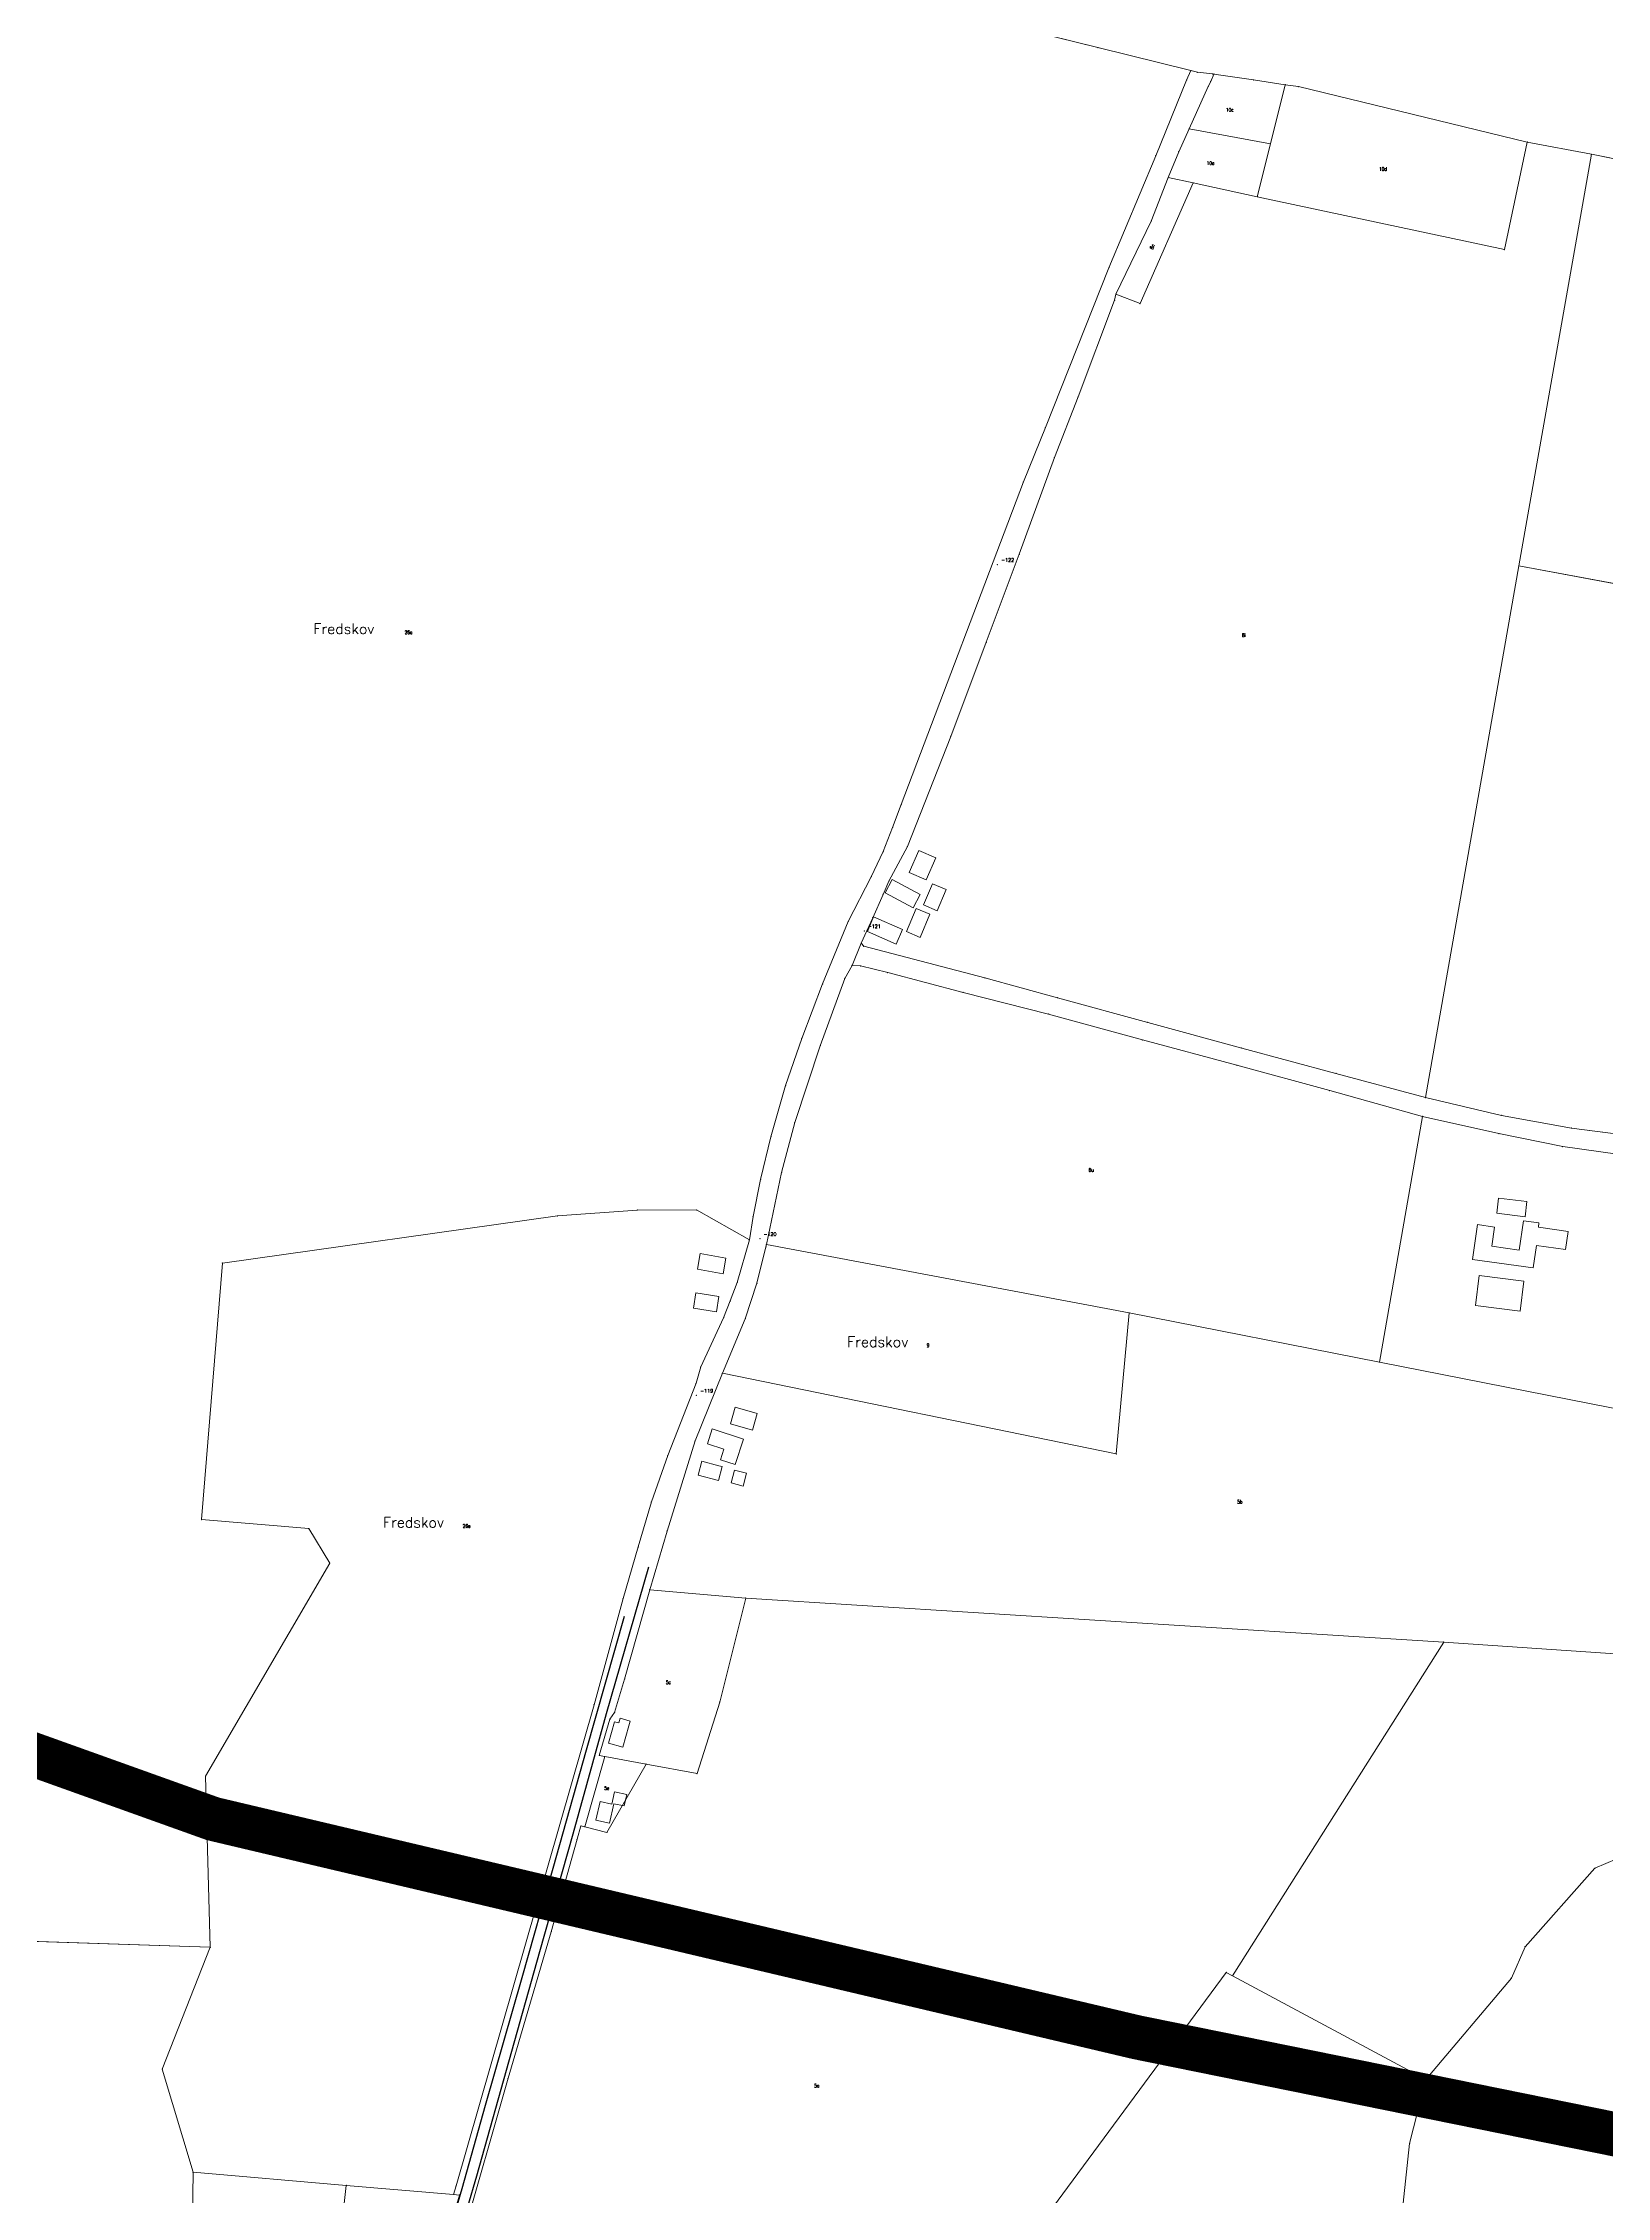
# Model space of a CAD drawing. Header units: millimetres. Extents: x 672113 to 680957, y 6130092 to 6137781.
# Drawn here: x 676635 to 677521, y 6133341 to 6134560 of the extents above; entities that cross this region are included whole.
import ezdxf

# ---------------------------------------------------------------- set-up
doc = ezdxf.new("R2010")
doc.units = ezdxf.units.MM
doc.header["$LTSCALE"] = 0.5
for name, color, linetype, lineweight in [('ADMN_GR', 1, 'Continuous', 5), ('bygning', 1, 'Continuous', 5), ('FREDSKOV', 1, 'Continuous', 5), ('FRSKOV_L', 1, 'Continuous', 5), ('MILJOE', 1, 'Continuous', 5), ('skel', 142, 'Continuous', 5), ('SKELKREDS', 1, 'Continuous', 5), ('SKELPKT', 1, 'Continuous', 5), ('SKOV_TEKST', 1, 'Continuous', 5), ('STORMFALD', 1, 'Continuous', 5)]:
    doc.layers.add(name, color=color, linetype=linetype, lineweight=lineweight)
doc.layers.add('FIKS_TEKST', color=6, linetype='Continuous', lineweight=5, plot=False)
doc.layers.add('FIKSPUNKT', color=1, linetype='Continuous', lineweight=5, plot=False)
for name, color, linetype in [('Forsyningsområde', 100, 'Continuous'), ('MATRNR', 12, 'Continuous'), ('Vej', 7, 'Continuous')]:
    doc.layers.add(name, color=color, linetype=linetype)
doc.styles.get("Standard").update_dxf_attribs({"font": 'romans.shx', "width": 0.75})

msp = doc.modelspace()

# ---------------------------------------------------------------- linework, layer by layer
at = {"layer": 'ADMN_GR', "color": 220}
for p, q in [((676843.8, 6134653.2), (677232.6, 6134557.1)), ((677285.3, 6134544.1), (677232.6, 6134557.1)), ((677289, 6134543.2), (677285.3, 6134544.1)), ((677297.5, 6134542.2), (677289, 6134543.2)), ((677298.3, 6134542.1), (677297.5, 6134542.2)), ((677320.8, 6134538.8), (677298.3, 6134542.1)), ((677338.7, 6134536.1), (677320.8, 6134538.8)), ((677346.1, 6134535), (677338.7, 6134536.1)), ((677475.7, 6134503.6), (677346.1, 6134535)), ((677512, 6134496.7), (677475.7, 6134503.6)), ((677640.2, 6134471), (677512, 6134496.7))]:
    msp.add_line(p, q, dxfattribs=at)
at = {"layer": 'bygning'}
for points in [[(677125.7, 6134090.2, 36.6), (677135.4, 6134086, 36.6), (677140.8, 6134098.5, 36.6), (677131.2, 6134102.7, 36.6)], [(677132, 6134077.8, 35.7), (677116.2, 6134086.3, 35.7), (677112.1, 6134078.7, 35.7), (677128, 6134070.2, 35.7)], [(677133.8, 6134071.8, 34.6), (677141.6, 6134068.5, 34.6), (677146.7, 6134080.5, 34.6), (677139, 6134083.8, 34.6)], [(677122, 6134058, 35.6), (677105.6, 6134065, 35.6), (677102.1, 6134056.7, 35.6), (677118.4, 6134049.7, 35.6)], [(677137.5, 6134066.6, 36.3), (677129.8, 6134069.8, 36.3), (677124.2, 6134056.7, 36.3), (677131.9, 6134053.4, 36.3)], [(677459.4, 6133905.9, 34.7), (677458.4, 6133897.3, 34.7), (677474.5, 6133895.3, 34.7), (677475.5, 6133903.9, 34.7)], [(677498.8, 6133887, 33.7), (677482, 6133889.4, 34), (677482.3, 6133891.8, 34), (677473.6, 6133893, 34.3), (677471.2, 6133876.4, 34.3), (677455.6, 6133878.6, 34.3), (677457.2, 6133889.5, 33.7), (677447.5, 6133890.9, 33.7), (677444.7, 6133871.2, 33.7), (677479.1, 6133866.4, 33.7), (677480.9, 6133879, 33.7), (677497.4, 6133876.7, 33.7)], [(677022, 6133871.8, 39), (677007.5, 6133874.5, 39), (677005.9, 6133865.6, 39), (677020.4, 6133863, 39)], [(677448.5, 6133862, 34.1), (677446.4, 6133845, 34.1), (677471.7, 6133841.9, 34.1), (677473.7, 6133858.9, 34.1)], [(677018, 6133850.2, 38.4), (677004.9, 6133852.3, 38.4), (677003.6, 6133843.5, 38.4), (677016.6, 6133841.5, 38.4)], [(677024.6, 6133778.1, 36.5), (677037, 6133774.6, 36.5), (677039.7, 6133784, 36.5), (677027.2, 6133787.5, 36.2)], [(677027.3, 6133755.1, 34.4), (677032, 6133769.5, 34.4), (677014.2, 6133775.2, 34.4), (677011.6, 6133766.8, 34.4), (677020.9, 6133763.8, 34.3), (677018.9, 6133757.8, 34.4)], [(677017.7, 6133746.1, 34.8), (677019.8, 6133754, 34.3), (677017.9, 6133754.4, 34.3), (677008.4, 6133756.9, 34.3), (677006.3, 6133749, 34.3)], [(677031.7, 6133742.9, 33.7), (677033.6, 6133750.1, 33.7), (677026.8, 6133751.9, 33.7), (677025, 6133744.7, 33.7)], [(676967.1, 6133607.2, 33.8), (676967.8, 6133609.9, 33.8), (676962.2, 6133611.5, 33.7), (676961.4, 6133608.8, 33.7), (676958.9, 6133609.5, 33.7), (676955.5, 6133597.4, 33.7), (676963.7, 6133595.1, 33.7)], [(676967.1, 6133607.2, 33.8), (676967.8, 6133609.9, 33.8), (676962.2, 6133611.5, 33.7), (676961.4, 6133608.8, 33.7), (676958.9, 6133609.5, 33.7), (676955.5, 6133597.4, 33.7), (676963.7, 6133595.1, 33.7)], [(676948.4, 6133553.8, 34), (676956.1, 6133552, 34), (676958.6, 6133563.1, 33.1), (676964.3, 6133561.8, 33.1), (676965.8, 6133568.3, 33.2), (676958.9, 6133569.9, 33.1), (676957.4, 6133562.9, 34), (676950.8, 6133564.4, 34)], [(676948.4, 6133553.8, 34), (676956.1, 6133552, 34), (676958.6, 6133563.1, 33.1), (676964.3, 6133561.8, 33.1), (676965.8, 6133568.3, 33.2), (676958.9, 6133569.9, 33.1), (676957.4, 6133562.9, 34), (676950.8, 6133564.4, 34)]]:
    msp.add_polyline3d(points, close=True, dxfattribs=at)
at = {"layer": 'FIKSPUNKT', "color": 6}
for p in [(677175.7, 6134264.5), (677100.3, 6134057.1), (677041.3, 6133883), (677005.3, 6133794.3)]:
    msp.add_point(p, dxfattribs=at)
at = {"layer": 'Forsyningsområde', "const_width": 25}
msp.add_lwpolyline([(677977.9, 6133284.2), (677254.5, 6133430.9), (676731.6, 6133554.5), (676494.5, 6133639.4), (676564.1, 6133850.7), (676575.3, 6134048), (676525.2, 6134178.6), (676447.3, 6134278.7), (676269.4, 6134323.1), (675946.8, 6134345.4), (675065.2, 6134348.1), (674679.8, 6134389.5), (672918.2, 6134525)], dxfattribs=at)
at = {"layer": 'FREDSKOV', "color": 7}
for points in [[(676388.1, 6133493.1), (676730, 6133481.8), (676727.4, 6133578.7), (676797.7, 6133699.3), (676785.8, 6133718.8), (676725.1, 6133723.9), (676736.9, 6133869.1), (676926.6, 6133895.8), (676971.8, 6133899.1), (677005.4, 6133899.2), (677035.3, 6133882.2), (677037.4, 6133895.5), (677041.6, 6133916.5), (677047.5, 6133940.6), (677055.8, 6133969.6), (677064.9, 6133996.3), (677076.7, 6134027.1), (677091.3, 6134062.5), (677104.3, 6134087.8), (677111.1, 6134102), (677116.4, 6134115.7), (677121.3, 6134128.6), (677190.4, 6134311.3), (677202.9, 6134342), (677238.8, 6134432.5), (677265.4, 6134495.9), (677282.8, 6134538.7), (677285.3, 6134544.1), (677232.6, 6134557.1), (676843.8, 6134653.2)], [(677526.5, 6133531.8), (677514, 6133526.6), (677474.5, 6133482.1), (677466.7, 6133464.4), (677418.3, 6133406.9), (677409.1, 6133370.7), (677403.6, 6133319.2), (677409, 6133182.6), (677407.1, 6133175.8), (677414.3, 6133037.3), (677424, 6133017), (677477, 6132906.5), (677516.1, 6132843.5), (677623.1, 6132775.9)]]:
    msp.add_lwpolyline(points, dxfattribs=at)
for points in [[(676702.8, 6133412.9), (676720.3, 6133354.5), (676807, 6133347), (676867.8, 6133341.9), (676869.2, 6133346.7), (676947.3, 6133619.1), (676963.8, 6133679.2), (676972.4, 6133708.4), (676979.8, 6133733.9), (676989.1, 6133760.1), (677005.1, 6133801.1), (677007.7, 6133810.3), (677020.7, 6133838.2), (677024.4, 6133847.7), (677028.4, 6133858.2), (677035.3, 6133882.2), (677005.4, 6133899.2), (676971.8, 6133899.1), (676926.6, 6133895.8), (676736.9, 6133869.1), (676725.1, 6133723.9), (676785.8, 6133718.8), (676797.7, 6133699.3), (676727.4, 6133578.7), (676730, 6133481.8)], [(677032.9, 6133837.6), (677020, 6133806.7), (677243, 6133761.1), (677250.4, 6133840.9), (677044.9, 6133879.7), (677044.6, 6133878.3), (677039.5, 6133857.7)], [(675857.6, 6133002.1), (675910.1, 6132992.9), (676088.6, 6132964.9), (676126.9, 6132971.1), (676194.1, 6132981.9), (676587.8, 6133045.3), (676619.1, 6133157.9), (676719.3, 6133275.9), (676720.3, 6133354.5), (676702.8, 6133412.9), (676730, 6133481.8), (676388.1, 6133493.1), (676333.9, 6133442.9), (676238, 6133353.8), (676141.9, 6133264.2), (676124.5, 6133248)]]:
    msp.add_lwpolyline(points, close=True, dxfattribs=at)
at = {"layer": 'FRSKOV_L', "color": 64, "true_color": 0x5fa000}
for p, q in [((677232.6, 6134557.1), (676843.8, 6134653.2)), ((677285.3, 6134544.1), (677232.6, 6134557.1)), ((677265.4, 6134495.9), (677282.8, 6134538.7)), ((677282.8, 6134538.7), (677285.3, 6134544.1)), ((677238.8, 6134432.5), (677265.4, 6134495.9)), ((677202.9, 6134342), (677238.8, 6134432.5)), ((677190.4, 6134311.3), (677202.9, 6134342)), ((677121.3, 6134128.6), (677190.4, 6134311.3)), ((677116.4, 6134115.7), (677121.3, 6134128.6)), ((677111.1, 6134102), (677116.4, 6134115.7)), ((677104.3, 6134087.8), (677111.1, 6134102)), ((677091.3, 6134062.5), (677104.3, 6134087.8)), ((677076.7, 6134027.1), (677091.3, 6134062.5)), ((677064.9, 6133996.3), (677076.7, 6134027.1)), ((677055.8, 6133969.6), (677064.9, 6133996.3)), ((677047.5, 6133940.6), (677055.8, 6133969.6)), ((677041.6, 6133916.5), (677047.5, 6133940.6)), ((677037.4, 6133895.5), (677041.6, 6133916.5)), ((676736.9, 6133869.1), (676926.6, 6133895.8)), ((676926.6, 6133895.8), (676736.9, 6133869.1)), ((676926.6, 6133895.8), (676971.8, 6133899.1)), ((676971.8, 6133899.1), (676926.6, 6133895.8)), ((676971.8, 6133899.1), (677005.4, 6133899.2)), ((677005.4, 6133899.2), (676971.8, 6133899.1)), ((677005.4, 6133899.2), (677035.3, 6133882.2)), ((677035.3, 6133882.2), (677005.4, 6133899.2)), ((677035.3, 6133882.2), (677037.4, 6133895.5)), ((677028.4, 6133858.2), (677035.3, 6133882.2)), ((677044.9, 6133879.7), (677044.6, 6133878.3)), ((677250.4, 6133840.9), (677044.9, 6133879.7)), ((676725.1, 6133723.9), (676736.9, 6133869.1)), ((676736.9, 6133869.1), (676725.1, 6133723.9)), ((677044.6, 6133878.3), (677039.5, 6133857.7)), ((677024.4, 6133847.7), (677028.4, 6133858.2)), ((677039.5, 6133857.7), (677032.9, 6133837.6)), ((677020.7, 6133838.2), (677024.4, 6133847.7)), ((677007.7, 6133810.3), (677020.7, 6133838.2)), ((677032.9, 6133837.6), (677020, 6133806.7)), ((677243, 6133761.1), (677250.4, 6133840.9)), ((677005.1, 6133801.1), (677007.7, 6133810.3)), ((677020, 6133806.7), (677243, 6133761.1)), ((676989.1, 6133760.1), (677005.1, 6133801.1)), ((676979.8, 6133733.9), (676989.1, 6133760.1)), ((676972.4, 6133708.4), (676979.8, 6133733.9)), ((676785.8, 6133718.8), (676725.1, 6133723.9)), ((676725.1, 6133723.9), (676785.8, 6133718.8)), ((676797.7, 6133699.3), (676785.8, 6133718.8)), ((676785.8, 6133718.8), (676797.7, 6133699.3)), ((676727.4, 6133578.7), (676797.7, 6133699.3)), ((676797.7, 6133699.3), (676727.4, 6133578.7)), ((676963.8, 6133679.2), (676972.4, 6133708.4)), ((676947.3, 6133619.1), (676963.8, 6133679.2)), ((676869.2, 6133346.7), (676947.3, 6133619.1)), ((676730, 6133481.8), (676727.4, 6133578.7)), ((676727.4, 6133578.7), (676730, 6133481.8)), ((677514, 6133526.6), (677474.5, 6133482.1)), ((677526.5, 6133531.8), (677514, 6133526.6)), ((676730, 6133481.8), (676388.1, 6133493.1)), ((676388.1, 6133493.1), (676730, 6133481.8)), ((676702.8, 6133412.9), (676730, 6133481.8)), ((676730, 6133481.8), (676702.8, 6133412.9)), ((677474.5, 6133482.1), (677466.7, 6133464.4)), ((677466.7, 6133464.4), (677418.3, 6133406.9)), ((676720.3, 6133354.5), (676702.8, 6133412.9)), ((676702.8, 6133412.9), (676720.3, 6133354.5)), ((677418.3, 6133406.9), (677409.1, 6133370.7)), ((677409.1, 6133370.7), (677403.6, 6133319.2)), ((676719.3, 6133275.9), (676720.3, 6133354.5)), ((676720.3, 6133354.5), (676807, 6133347)), ((676807, 6133347), (676867.8, 6133341.9)), ((676867.8, 6133341.9), (676869.2, 6133346.7))]:
    msp.add_line(p, q, dxfattribs=at)
at = {"layer": 'MILJOE', "color": 7}
for points in [[(677831.7, 6134411.5), (677827.9, 6134411.3), (677828.1, 6134428.3), (677651.3, 6134468.8), (677640.2, 6134471), (677512, 6134496.7), (677471, 6134263.7), (677610.7, 6134237.8), (677747.8, 6134205.1), (677793.5, 6134194.3)], [(677643.6, 6133932.7), (677687.3, 6133929.5), (677731.7, 6133926.5), (677771.5, 6133923.8), (677817.3, 6133920.7), (677858.5, 6133917.8), (677889.9, 6133915.3), (677906.1, 6134045.1), (677728, 6134090.7), (677747.8, 6134205.1), (677610.7, 6134237.8), (677471, 6134263.7), (677418.1, 6133962.8), (677461.2, 6133952.7), (677500.7, 6133945.5), (677547.7, 6133939.5), (677600.6, 6133935.6)]]:
    msp.add_lwpolyline(points, close=True, dxfattribs=at)
at = {"layer": 'skel', "color": 40}
for p, q in [((677282.8, 6134538.7), (677265.4, 6134495.9)), ((677285.3, 6134544.1), (677282.8, 6134538.7)), ((677296.5, 6134538), (677295.1, 6134535.1)), ((677298.3, 6134542.1), (677296.5, 6134538)), ((677295.1, 6134535.1), (677284.2, 6134511.1)), ((677338.7, 6134536.1), (677330.3, 6134502.7)), ((677284.2, 6134511.1), (677278.4, 6134498.2)), ((677330.3, 6134502.7), (677284.2, 6134511.1)), ((677330.3, 6134502.7), (677322.8, 6134472.7)), ((677475.7, 6134503.6), (677462.8, 6134442.8)), ((677265.4, 6134495.9), (677238.8, 6134432.5)), ((677278.4, 6134498.2), (677272.4, 6134483.5)), ((677471, 6134263.7), (677512, 6134496.7)), ((677286.6, 6134480.5), (677256.5, 6134412.2)), ((677272.4, 6134483.5), (677262.8, 6134458.9)), ((677286.6, 6134480.5), (677272.4, 6134483.5)), ((677322.8, 6134472.7), (677286.6, 6134480.5)), ((677462.8, 6134442.8), (677322.8, 6134472.7)), ((677262.8, 6134458.9), (677242.8, 6134417.6)), ((677202.9, 6134342), (677238.8, 6134432.5)), ((677242.8, 6134417.6), (677242.1, 6134414.1)), ((677256.5, 6134412.2), (677242.8, 6134417.6)), ((677242.1, 6134414.1), (677221.4, 6134359.4)), ((677221.4, 6134359.4), (677208, 6134325)), ((677190.4, 6134311.3), (677202.9, 6134342)), ((677208, 6134325), (677188.1, 6134270.3)), ((677190.4, 6134311.3), (677121.3, 6134128.6)), ((677188.1, 6134270.3), (677169.4, 6134220.5)), ((677418.1, 6133962.8), (677471, 6134263.7)), ((677610.7, 6134237.8), (677471, 6134263.7)), ((677149.3, 6134167.2), (677169.4, 6134220.5)), ((677124.8, 6134104.9), (677149.3, 6134167.2)), ((677121.3, 6134128.6), (677116.4, 6134115.7)), ((677116.4, 6134115.7), (677111.1, 6134102)), ((677111.1, 6134102), (677104.3, 6134087.8)), ((677114.3, 6134085.3), (677124.8, 6134104.9)), ((677104.3, 6134087.8), (677091.3, 6134062.5)), ((677105.1, 6134064.6), (677111, 6134077.8)), ((677111, 6134077.8), (677114.3, 6134085.3)), ((677091.3, 6134062.5), (677076.7, 6134027.1)), ((677105.1, 6134064.6), (677101.8, 6134057.1)), ((677098.6, 6134050.1), (677101.8, 6134057.1)), ((677093.4, 6134037.6), (677098.6, 6134050.1)), ((677100, 6134048.4), (677098.6, 6134050.1)), ((677168.6, 6134030.5), (677100, 6134048.4)), ((677076.7, 6134027.1), (677064.9, 6133996.3)), ((677075.4, 6133992.1), (677089.3, 6134030.2)), ((677089.3, 6134030.2), (677093.4, 6134037.6)), ((677093.4, 6134037.6), (677098.2, 6134037.3)), ((677098.2, 6134037.3), (677113.6, 6134033.5)), ((677113.6, 6134033.5), (677156.3, 6134022.3)), ((677168.6, 6134030.5), (677209.7, 6134019.3)), ((677204.7, 6134010), (677156.3, 6134022.3)), ((677209.7, 6134019.3), (677260.8, 6134005.3)), ((677257.8, 6133995.4), (677204.7, 6134010)), ((677260.8, 6134005.3), (677314.1, 6133990.8)), ((677064.9, 6133996.3), (677055.8, 6133969.6)), ((677061, 6133948.6), (677075.4, 6133992.1)), ((677311.3, 6133981.1), (677257.8, 6133995.4)), ((677314.1, 6133990.8), (677367.4, 6133976.5)), ((677363.9, 6133966.7), (677311.3, 6133981.1)), ((677055.8, 6133969.6), (677047.5, 6133940.6)), ((677363.9, 6133966.7), (677416.4, 6133952.1)), ((677367.4, 6133976.5), (677418.1, 6133962.8)), ((677418.1, 6133962.8), (677461.2, 6133952.7)), ((677461.2, 6133952.7), (677500.7, 6133945.5)), ((677047.5, 6133940.6), (677041.6, 6133916.5)), ((677053.5, 6133920.3), (677061, 6133948.6)), ((677392, 6133813.1), (677416.4, 6133952.1)), ((677459.7, 6133942.4), (677416.4, 6133952.1)), ((677495.8, 6133935), (677459.7, 6133942.4)), ((677500.7, 6133945.5), (677547.7, 6133939.5)), ((677526.9, 6133930.7), (677495.8, 6133935)), ((677041.6, 6133916.5), (677037.4, 6133895.5)), ((677044.9, 6133879.7), (677053.5, 6133920.3)), ((676926.6, 6133895.8), (676736.9, 6133869.1)), ((676971.8, 6133899.1), (676926.6, 6133895.8)), ((677005.4, 6133899.2), (676971.8, 6133899.1)), ((677035.3, 6133882.2), (677005.4, 6133899.2)), ((677037.4, 6133895.5), (677035.3, 6133882.2)), ((677035.3, 6133882.2), (677028.4, 6133858.2)), ((677044.6, 6133878.3), (677044.9, 6133879.7)), ((677250.4, 6133840.9), (677044.9, 6133879.7)), ((676736.9, 6133869.1), (676725.1, 6133723.9)), ((677039.5, 6133857.7), (677044.6, 6133878.3)), ((677028.4, 6133858.2), (677024.4, 6133847.7)), ((677032.9, 6133837.6), (677039.5, 6133857.7)), ((677024.4, 6133847.7), (677020.7, 6133838.2)), ((677020.7, 6133838.2), (677007.7, 6133810.3)), ((677020, 6133806.7), (677032.9, 6133837.6)), ((677243, 6133761.1), (677250.4, 6133840.9)), ((677392, 6133813.1), (677250.4, 6133840.9)), ((677004.5, 6133768.4), (677020, 6133806.7)), ((677007.7, 6133810.3), (677005.1, 6133801.1)), ((677020, 6133806.7), (677243, 6133761.1)), ((677645.8, 6133762.9), (677392, 6133813.1)), ((676989.1, 6133760.1), (677005.1, 6133801.1)), ((676979.8, 6133733.9), (676989.1, 6133760.1)), ((677004.5, 6133768.4), (676988.7, 6133717.4)), ((676972.4, 6133708.4), (676979.8, 6133733.9)), ((676725.1, 6133723.9), (676785.8, 6133718.8)), ((676785.8, 6133718.8), (676797.7, 6133699.3)), ((676988.7, 6133717.4), (676978.9, 6133684.2)), ((676797.7, 6133699.3), (676727.4, 6133578.7)), ((676963.8, 6133679.2), (676972.4, 6133708.4)), ((676947.3, 6133619.1), (676963.8, 6133679.2)), ((676978.9, 6133684.2), (676964.6, 6133633.6)), ((677033.2, 6133679.5), (676978.9, 6133684.2)), ((677033.2, 6133679.5), (677018.5, 6133620.6)), ((677428.4, 6133654.6), (677033.2, 6133679.5)), ((677428.4, 6133654.6), (677308.9, 6133465.7)), ((677525.5, 6133648), (677428.4, 6133654.6)), ((676964.6, 6133633.6), (676959, 6133614.8)), ((676869.2, 6133346.7), (676947.3, 6133619.1)), ((676959, 6133614.8), (676956.3, 6133610.9)), ((677018.5, 6133620.6), (677005.7, 6133580.1)), ((676956.3, 6133610.9), (676950.3, 6133590.4)), ((676953.4, 6133589.8), (676942.1, 6133550)), ((676953.4, 6133589.8), (676950.3, 6133590.4)), ((676976.8, 6133585.5), (676953.4, 6133589.8)), ((676727.4, 6133578.7), (676730, 6133481.8)), ((676976.8, 6133585.5), (676954.6, 6133546.8)), ((677005.7, 6133580.1), (676976.8, 6133585.5)), ((676939.9, 6133550.5), (676937.7, 6133543)), ((676942.1, 6133550), (676939.9, 6133550.5)), ((676937.7, 6133543), (676923.1, 6133490.6)), ((676954.6, 6133546.8), (676942.1, 6133550)), ((677514, 6133526.6), (677474.5, 6133482.1)), ((677526.5, 6133531.8), (677514, 6133526.6)), ((676730, 6133481.8), (676388.1, 6133493.1)), ((676923.1, 6133490.6), (676898.7, 6133407.7)), ((676730, 6133481.8), (676702.8, 6133412.9)), ((677474.5, 6133482.1), (677466.7, 6133464.4)), ((677305.3, 6133467.6), (677060.9, 6133136.9)), ((677308.9, 6133465.7), (677305.3, 6133467.6)), ((677418.3, 6133406.9), (677308.9, 6133465.7)), ((677466.7, 6133464.4), (677418.3, 6133406.9)), ((676702.8, 6133412.9), (676720.3, 6133354.5)), ((676898.7, 6133407.7), (676872.5, 6133316)), ((677418.3, 6133406.9), (677409.1, 6133370.7)), ((677409.1, 6133370.7), (677403.6, 6133319.2)), ((676720.3, 6133354.5), (676719.3, 6133275.9)), ((676807, 6133347), (676720.3, 6133354.5)), ((676804.6, 6133324.7), (676807, 6133347)), ((676867.8, 6133341.9), (676807, 6133347)), ((676869.2, 6133346.7), (676867.8, 6133341.9)), ((676871.1, 6133341.6), (676864.3, 6133318.6)), ((676867.8, 6133341.9), (676871.1, 6133341.6))]:
    msp.add_line(p, q, dxfattribs=at)
at = {"layer": 'SKELKREDS', "color": 250, "true_color": 0x333333}
for p in [(677282.8, 6134538.7), (677265.4, 6134495.9), (677238.8, 6134432.5), (677242.1, 6134414.1), (677221.4, 6134359.4), (677202.9, 6134342), (677208, 6134325), (677190.4, 6134311.3), (677188.1, 6134270.3), (677169.4, 6134220.5), (677149.3, 6134167.2), (677124.8, 6134104.9), (677111, 6134077.8), (677114.3, 6134085.3), (677105.1, 6134064.6), (677101.8, 6134057.1), (677076.7, 6134027.1), (677089.3, 6134030.2), (677093.4, 6134037.6), (677098.2, 6134037.3), (677113.6, 6134033.5), (677064.9, 6133996.3), (677075.4, 6133992.1), (677055.8, 6133969.6), (677047.5, 6133940.6), (677061, 6133948.6), (677041.6, 6133916.5), (677053.5, 6133920.3), (677037.4, 6133895.5), (677035.3, 6133882.2), (677044.6, 6133878.3), (677028.4, 6133858.2), (677039.5, 6133857.7), (677032.9, 6133837.6), (677020, 6133806.7), (677005.1, 6133801.1), (676989.1, 6133760.1), (677004.5, 6133768.4), (676979.8, 6133733.9), (676988.7, 6133717.4), (676972.4, 6133708.4), (676963.8, 6133679.2), (676978.9, 6133684.2), (676964.6, 6133633.6), (676947.3, 6133619.1), (676959, 6133614.8), (676956.3, 6133610.9), (676950.3, 6133590.4), (676939.9, 6133550.5), (676937.7, 6133543), (676923.1, 6133490.6), (676898.7, 6133407.7), (676869.2, 6133346.7)]:
    msp.add_point(p, dxfattribs=at)
at = {"layer": 'SKELPKT', "color": 253, "true_color": 0x999999}
for p in [(677232.6, 6134557.1), (677285.3, 6134544.1), (677289, 6134543.2), (677296.5, 6134538), (677297.5, 6134542.2), (677298.3, 6134542.1), (677320.8, 6134538.8), (677295.1, 6134535.1), (677338.7, 6134536.1), (677346.1, 6134535), (677284.2, 6134511.1), (677330.3, 6134502.7), (677475.7, 6134503.6), (677278.4, 6134498.2), (677512, 6134496.7), (677272.4, 6134483.5), (677286.6, 6134480.5), (677322.8, 6134472.7), (677262.8, 6134458.9), (677462.8, 6134442.8), (677242.8, 6134417.6), (677256.5, 6134412.2), (677471, 6134263.7), (677121.3, 6134128.6), (677116.4, 6134115.7), (677111.1, 6134102), (677104.3, 6134087.8), (677091.3, 6134062.5), (677098.6, 6134050.1), (677100, 6134048.4), (677168.6, 6134030.5), (677156.3, 6134022.3), (677209.7, 6134019.3), (677204.7, 6134010), (677260.8, 6134005.3), (677257.8, 6133995.4), (677314.1, 6133990.8), (677311.3, 6133981.1), (677363.9, 6133966.7), (677367.4, 6133976.5), (677418.1, 6133962.8), (677461.2, 6133952.7), (677416.4, 6133952.1), (677459.7, 6133942.4), (677500.7, 6133945.5), (677495.8, 6133935), (676926.6, 6133895.8), (676971.8, 6133899.1), (677005.4, 6133899.2), (677044.9, 6133879.7), (676736.9, 6133869.1), (677024.4, 6133847.7), (677020.7, 6133838.2), (677250.4, 6133840.9), (677007.7, 6133810.3), (677392, 6133813.1), (677243, 6133761.1), (676725.1, 6133723.9), (676785.8, 6133718.8), (676797.7, 6133699.3), (677033.2, 6133679.5), (677428.4, 6133654.6), (677018.5, 6133620.6), (676953.4, 6133589.8), (676727.4, 6133578.7), (676976.8, 6133585.5), (677005.7, 6133580.1), (676942.1, 6133550), (676954.6, 6133546.8), (677514, 6133526.6), (676730, 6133481.8), (677474.5, 6133482.1), (677305.3, 6133467.6), (677308.9, 6133465.7), (677466.7, 6133464.4), (676702.8, 6133412.9), (677418.3, 6133406.9), (677409.1, 6133370.7), (676720.3, 6133354.5), (676807, 6133347), (676867.8, 6133341.9), (676871.1, 6133341.6)]:
    msp.add_point(p, dxfattribs=at)
at = {"layer": 'STORMFALD', "color": 7}
msp.add_lwpolyline([(676388.1, 6133493.1), (676730, 6133481.8), (676727.4, 6133578.7), (676797.7, 6133699.3), (676785.8, 6133718.8), (676725.1, 6133723.9), (676736.9, 6133869.1), (676926.6, 6133895.8), (676971.8, 6133899.1), (677005.4, 6133899.2), (677035.3, 6133882.2), (677037.4, 6133895.5), (677041.6, 6133916.5), (677047.5, 6133940.6), (677055.8, 6133969.6), (677064.9, 6133996.3), (677076.7, 6134027.1), (677091.3, 6134062.5), (677104.3, 6134087.8), (677111.1, 6134102), (677116.4, 6134115.7), (677121.3, 6134128.6), (677190.4, 6134311.3), (677202.9, 6134342), (677238.8, 6134432.5), (677265.4, 6134495.9), (677282.8, 6134538.7), (677285.3, 6134544.1), (677232.6, 6134557.1), (676843.8, 6134653.2)], dxfattribs=at)
msp.add_lwpolyline([(676388.1, 6133493.1), (676730, 6133481.8), (676727.4, 6133578.7), (676797.7, 6133699.3), (676785.8, 6133718.8), (676725.1, 6133723.9), (676736.9, 6133869.1), (676926.6, 6133895.8), (676971.8, 6133899.1), (677005.4, 6133899.2), (677035.3, 6133882.2), (677037.4, 6133895.5), (677041.6, 6133916.5), (677047.5, 6133940.6), (677055.8, 6133969.6), (677064.9, 6133996.3), (677076.7, 6134027.1), (677091.3, 6134062.5), (677104.3, 6134087.8), (677111.1, 6134102), (677116.4, 6134115.7), (677121.3, 6134128.6), (677190.4, 6134311.3), (677202.9, 6134342), (677238.8, 6134432.5), (677265.4, 6134495.9), (677282.8, 6134538.7), (677285.3, 6134544.1), (677232.6, 6134557.1), (676843.8, 6134653.2)], dxfattribs=at)
for points in [[(676730, 6133481.8), (676702.8, 6133412.9), (676720.3, 6133354.5), (676807, 6133347), (676867.8, 6133341.9), (676869.2, 6133346.7), (676947.3, 6133619.1), (676963.8, 6133679.2), (676972.4, 6133708.4), (676979.8, 6133733.9), (676989.1, 6133760.1), (677005.1, 6133801.1), (677007.7, 6133810.3), (677020.7, 6133838.2), (677024.4, 6133847.7), (677028.4, 6133858.2), (677035.3, 6133882.2), (677005.4, 6133899.2), (676971.8, 6133899.1), (676926.6, 6133895.8), (676736.9, 6133869.1), (676725.1, 6133723.9), (676785.8, 6133718.8), (676797.7, 6133699.3), (676727.4, 6133578.7)], [(676730, 6133481.8), (676702.8, 6133412.9), (676720.3, 6133354.5), (676807, 6133347), (676867.8, 6133341.9), (676869.2, 6133346.7), (676947.3, 6133619.1), (676963.8, 6133679.2), (676972.4, 6133708.4), (676979.8, 6133733.9), (676989.1, 6133760.1), (677005.1, 6133801.1), (677007.7, 6133810.3), (677020.7, 6133838.2), (677024.4, 6133847.7), (677028.4, 6133858.2), (677035.3, 6133882.2), (677005.4, 6133899.2), (676971.8, 6133899.1), (676926.6, 6133895.8), (676736.9, 6133869.1), (676725.1, 6133723.9), (676785.8, 6133718.8), (676797.7, 6133699.3), (676727.4, 6133578.7)], [(677044.6, 6133878.3), (677039.5, 6133857.7), (677032.9, 6133837.6), (677020, 6133806.7), (677243, 6133761.1), (677250.4, 6133840.9), (677044.9, 6133879.7)], [(677044.6, 6133878.3), (677039.5, 6133857.7), (677032.9, 6133837.6), (677020, 6133806.7), (677243, 6133761.1), (677250.4, 6133840.9), (677044.9, 6133879.7)]]:
    msp.add_lwpolyline(points, close=True, dxfattribs=at)
at = {"layer": 'Vej', "linetype": 'Continuous'}
for points in [[(676761.4, 6132949), (676780.7, 6133013.3), (676802, 6133084.6), (676819.7, 6133144), (676840.9, 6133216.4), (676860.5, 6133283), (676880.9, 6133352.5), (676900.7, 6133423), (676916.7, 6133479.4), (676935.5, 6133546), (676954.4, 6133614.2), (676978.3, 6133697.2)], [(676964.3, 6133669), (676942.8, 6133593.4), (676924, 6133526.5), (676906.4, 6133464.6), (676885.7, 6133392.3), (676872.5, 6133345.1), (676852.9, 6133277.9), (676833.8, 6133213.7), (676815.4, 6133151), (676796.5, 6133087.7), (676780.5, 6133033.2), (676760.9, 6132967.4)]]:
    msp.add_lwpolyline(points, dxfattribs=at)

# ---------------------------------------------------------------- texts
at = {"layer": 'FIKS_TEKST'}
for s, p in [('-122', (677177.8, 6134266.1)), ('-121', (677102.3, 6134058.7)), ('-120', (677043.3, 6133884.5)), ('-119', (677007.4, 6133795.8))]:
    msp.add_text(s, height=2, dxfattribs=at).set_placement(p)
at = {"layer": 'MATRNR', "width": 0.75}
for s, p in [('10c', (677305.1, 6134520.9)), ('10a', (677294.2, 6134490.7)), ('10d', (677391.8, 6134487.4)), ('26a', (676840.1, 6134225.1)), ('8i', (677314.2, 6134223.5)), ('8u', (677227.4, 6133920.8)), ('9', (677135.7, 6133821.5)), ('5b', (677311.5, 6133733)), ('26e', (676873, 6133719.3)), ('5c', (676988, 6133630.8)), ('5e', (676953.1, 6133570.9)), ('5a', (677072, 6133402.5))]:
    msp.add_text(s, height=2, dxfattribs=at).set_placement(p)
msp.add_text('8n', height=2, rotation=65, dxfattribs=at).set_placement((677263.7, 6134442.7))
at = {"layer": 'SKOV_TEKST', "color": 94}
for p in [(676788.4, 6134225.2), (677090.6, 6133821.6), (676827.8, 6133719.4)]:
    msp.add_text('Fredskov', height=5.9, dxfattribs=at).set_placement(p)

doc.saveas('drawing.dxf')
